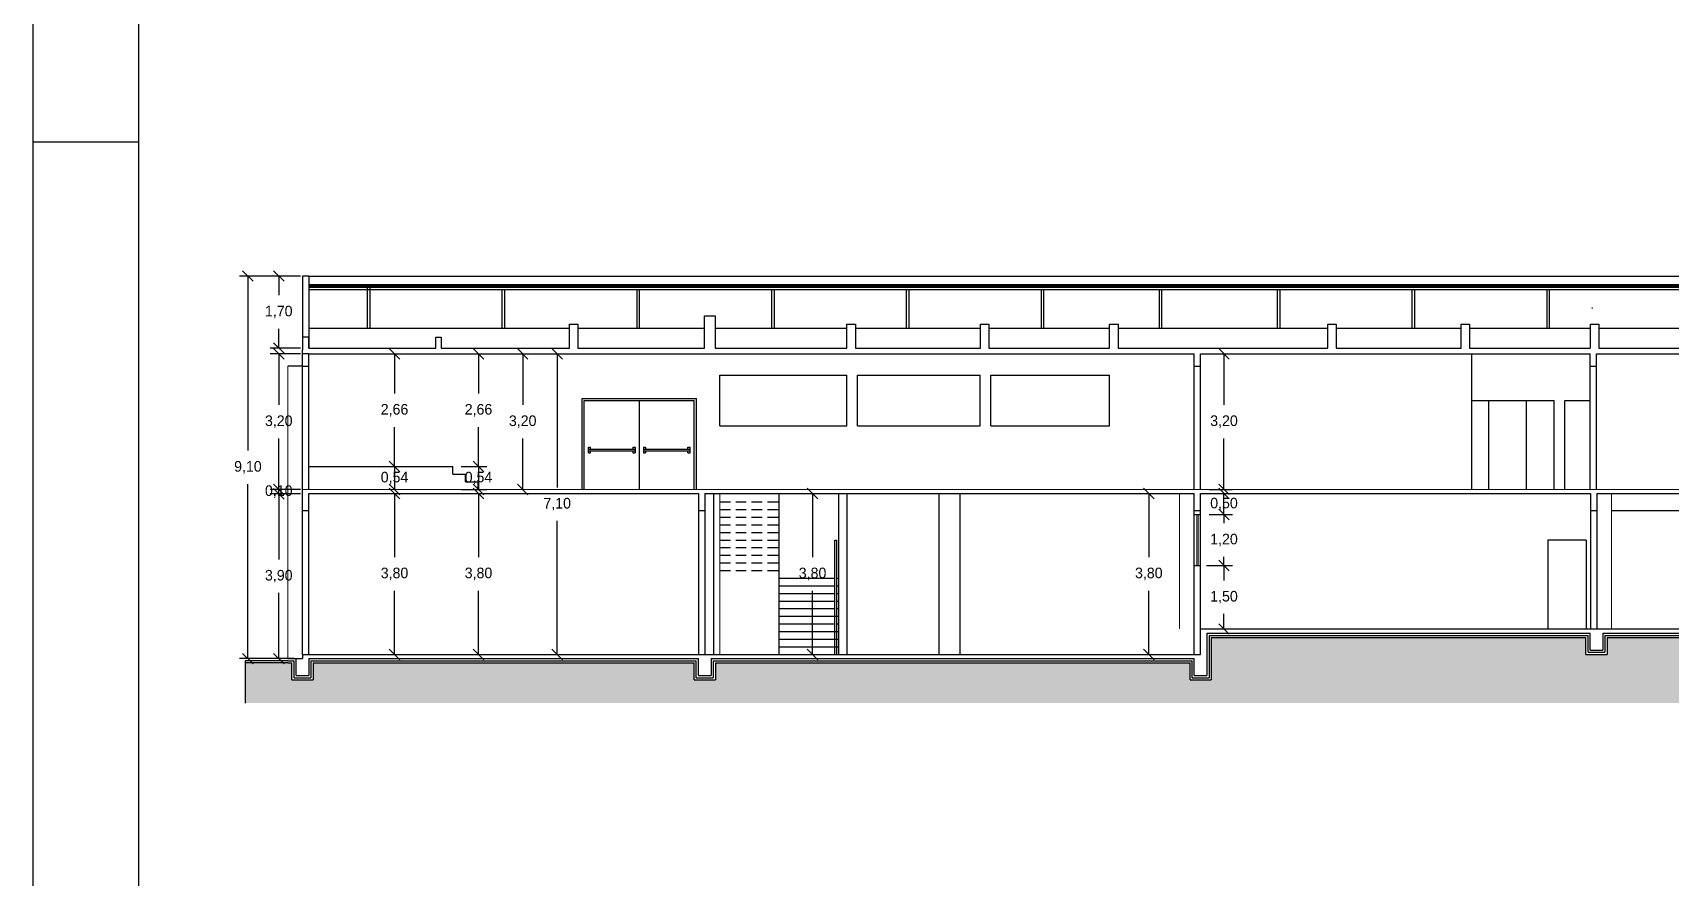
# Model space of a CAD drawing. Header units: inches. Extents: x 1211 to 1586, y 4594 to 4984.
# Drawn here: x 1416.61 to 1455.26, y 4745.21 to 4765.15 of the extents above; entities that cross this region are included whole.
import ezdxf

# ---------------------------------------------------------------- set-up
doc = ezdxf.new("R2010")
doc.units = ezdxf.units.IN
doc.header["$MEASUREMENT"] = 0
doc.linetypes.add('HIDDEN', pattern=[0.375, 0.25, -0.125])
for name, color, linetype in [('0.1', 1, 'Continuous'), ('01', 1, 'Continuous'), ('1', 1, 'Continuous'), ('Capa3', 3, 'Continuous'), ('PAREDE', 5, 'Continuous'), ('S2MARGF', 4, 'Continuous'), ('S2MARGG', 13, 'Continuous'), ('Vão', 2, 'Continuous')]:
    doc.layers.add(name, color=color, linetype=linetype)
doc.layers.add('LINHA FINAS', color=1, linetype='Continuous', lineweight=15)
doc.dimstyles.new('ISO-25', dxfattribs={"dimtxt": 0.25, "dimasz": 0.25, "dimexe": 0.2, "dimexo": 0.2, "dimgap": 0.25, "dimtad": 1, "dimtih": 1, "dimtoh": 1, "dimzin": 1, "dimtxsty": 'Standard', "dimblk": 'OBLIQUE', "dimcen": 0.5, "dimclrd": 8, "dimclre": 8, "dimclrt": 8, "dimazin": 0, "dimtfac": 1, "dimtmove": 0, "dimatfit": 1, "dimldrblk": 'OBLIQUE', "dimfxl": 1, "dimarcsym": 0})

# ---------------------------------------------------------------- blocks, each defined once
blk = doc.blocks.new('_OBLIQUE')
at = {"color": 0, "linetype": 'ByBlock'}
blk.add_line((-0.5, -0.5), (0.5, 0.5), dxfattribs=at)
blk = doc.blocks.new('*D257')
at = {"layer": '1', "color": 8, "lineweight": -2, "transparency": 16777216}
for p, q in [((1442.475, 4754.274), (1443.155, 4754.274)), ((1442.955, 4754.274), (1442.955, 4752.77)), ((1442.955, 4750.474), (1442.955, 4751.978)), ((1442.475, 4750.474), (1443.155, 4750.474))]:
    blk.add_line(p, q, dxfattribs=at)
at = {"layer": 'Defpoints', "color": 0, "transparency": 16777216}
for p in [(1442.275, 4754.274), (1442.955, 4754.274), (1442.275, 4750.474)]:
    blk.add_point(p, dxfattribs=at)
at = {"layer": '1', "color": 8, "lineweight": -2, "transparency": 16777216, "xscale": 0.25, "yscale": 0.25, "zscale": 0.25}
for p, rotation in [((1442.955, 4754.274), 90), ((1442.955, 4750.474), 270)]:
    blk.add_blockref('_OBLIQUE', p, dxfattribs=dict(at, rotation=rotation))
at = {"layer": '1', "color": 8, "transparency": 16777216, "insert": (1442.955, 4752.374), "char_height": 0.25, "attachment_point": 5}
blk.add_mtext('3,80', dxfattribs=at)
blk = doc.blocks.new('*D258')
at = {"layer": '1', "color": 8, "lineweight": -2, "transparency": 16777216}
for p, q in [((1444.318, 4752.574), (1444.93, 4752.574)), ((1444.73, 4752.574), (1444.73, 4752.22)), ((1444.73, 4751.074), (1444.73, 4751.428)), ((1444.378, 4751.074), (1444.93, 4751.074))]:
    blk.add_line(p, q, dxfattribs=at)
at = {"layer": 'Defpoints', "color": 0, "transparency": 16777216}
for p in [(1444.118, 4752.574), (1444.73, 4752.574), (1444.178, 4751.074)]:
    blk.add_point(p, dxfattribs=at)
at = {"layer": '1', "color": 8, "lineweight": -2, "transparency": 16777216, "xscale": 0.25, "yscale": 0.25, "zscale": 0.25}
for p, rotation in [((1444.73, 4752.574), 90), ((1444.73, 4751.074), 270)]:
    blk.add_blockref('_OBLIQUE', p, dxfattribs=dict(at, rotation=rotation))
at = {"layer": '1', "color": 8, "transparency": 16777216, "insert": (1444.73, 4751.824), "char_height": 0.25, "attachment_point": 5}
blk.add_mtext('1,50', dxfattribs=at)
blk = doc.blocks.new('*D259')
at = {"layer": '1', "color": 8, "lineweight": -2, "transparency": 16777216}
for p, q in [((1444.378, 4753.774), (1444.93, 4753.774)), ((1444.73, 4753.774), (1444.73, 4754.024)), ((1444.73, 4753.774), (1444.73, 4753.57)), ((1444.378, 4752.574), (1444.93, 4752.574)), ((1444.73, 4752.574), (1444.73, 4752.778)), ((1444.73, 4752.574), (1444.73, 4752.324))]:
    blk.add_line(p, q, dxfattribs=at)
at = {"layer": 'Defpoints', "color": 0, "transparency": 16777216}
for p in [(1444.178, 4753.774), (1444.73, 4753.774), (1444.178, 4752.574)]:
    blk.add_point(p, dxfattribs=at)
at = {"layer": '1', "color": 8, "lineweight": -2, "transparency": 16777216, "xscale": 0.25, "yscale": 0.25, "zscale": 0.25}
for p, rotation in [((1444.73, 4753.774), 270), ((1444.73, 4752.574), 90)]:
    blk.add_blockref('_OBLIQUE', p, dxfattribs=dict(at, rotation=rotation))
at = {"layer": '1', "color": 8, "transparency": 16777216, "insert": (1444.73, 4753.174), "char_height": 0.25, "attachment_point": 5}
blk.add_mtext('1,20', dxfattribs=at)
blk = doc.blocks.new('*D260')
at = {"layer": '1', "color": 8, "lineweight": -2, "transparency": 16777216}
for p, q in [((1444.378, 4754.274), (1444.93, 4754.274)), ((1444.73, 4753.774), (1444.73, 4754.274)), ((1444.378, 4753.774), (1444.93, 4753.774))]:
    blk.add_line(p, q, dxfattribs=at)
at = {"layer": 'Defpoints', "color": 0, "transparency": 16777216}
for p in [(1444.178, 4754.274), (1444.73, 4754.274), (1444.178, 4753.774)]:
    blk.add_point(p, dxfattribs=at)
at = {"layer": '1', "color": 8, "lineweight": -2, "transparency": 16777216, "xscale": 0.25, "yscale": 0.25, "zscale": 0.25}
for p, rotation in [((1444.73, 4754.274), 90), ((1444.73, 4753.774), 270)]:
    blk.add_blockref('_OBLIQUE', p, dxfattribs=dict(at, rotation=rotation))
at = {"layer": '1', "color": 8, "transparency": 16777216, "insert": (1444.73, 4754.024), "char_height": 0.25, "attachment_point": 5}
blk.add_mtext('0,50', dxfattribs=at)
blk = doc.blocks.new('*D261')
at = {"layer": '1', "color": 8, "lineweight": -2, "transparency": 16777216}
for p, q in [((1444.377, 4757.567), (1444.93, 4757.567)), ((1444.73, 4757.567), (1444.73, 4756.364)), ((1444.73, 4754.37), (1444.73, 4755.572)), ((1444.377, 4754.37), (1444.93, 4754.37))]:
    blk.add_line(p, q, dxfattribs=at)
at = {"layer": 'Defpoints', "color": 0, "transparency": 16777216}
for p in [(1444.177, 4757.567, 0), (1444.177, 4754.37, 0), (1444.73, 4754.37)]:
    blk.add_point(p, dxfattribs=at)
at = {"layer": '1', "color": 8, "lineweight": -2, "transparency": 16777216, "xscale": 0.25, "yscale": 0.25, "zscale": 0.25}
for p, rotation in [((1444.73, 4757.567), 90), ((1444.73, 4754.37), 270)]:
    blk.add_blockref('_OBLIQUE', p, dxfattribs=dict(at, rotation=rotation))
at = {"layer": '1', "color": 8, "transparency": 16777216, "insert": (1444.73, 4755.968), "char_height": 0.25, "attachment_point": 5}
blk.add_mtext('3,20', dxfattribs=at)
blk = doc.blocks.new('*D263')
at = {"layer": '1', "color": 8, "lineweight": -2, "transparency": 16777216}
for p, q in [((1427.132, 4754.274), (1427.132, 4752.77)), ((1427.132, 4750.474), (1427.132, 4751.978))]:
    blk.add_line(p, q, dxfattribs=at)
at = {"layer": 'Defpoints', "color": 0, "transparency": 16777216}
for p in [(1427.132, 4754.274), (1427.132, 4750.474), (1427.132, 4750.474)]:
    blk.add_point(p, dxfattribs=at)
at = {"layer": '1', "color": 8, "lineweight": -2, "transparency": 16777216, "xscale": 0.25, "yscale": 0.25, "zscale": 0.25}
for p, rotation in [((1427.132, 4754.274), 90), ((1427.132, 4750.474), 270)]:
    blk.add_blockref('_OBLIQUE', p, dxfattribs=dict(at, rotation=rotation))
at = {"layer": '1', "color": 8, "transparency": 16777216, "insert": (1427.132, 4752.374), "char_height": 0.25, "attachment_point": 5}
blk.add_mtext('3,80', dxfattribs=at)
blk = doc.blocks.new('*D264')
at = {"layer": '1', "color": 8, "lineweight": -2, "transparency": 16777216}
for p, q in [((1426.726, 4754.907), (1427.332, 4754.907)), ((1427.132, 4754.907), (1427.132, 4754.367)), ((1426.726, 4754.367), (1427.332, 4754.367))]:
    blk.add_line(p, q, dxfattribs=at)
at = {"layer": 'Defpoints', "color": 0, "transparency": 16777216}
for p in [(1426.526, 4754.907, 0), (1426.526, 4754.367, 0), (1427.132, 4754.367)]:
    blk.add_point(p, dxfattribs=at)
at = {"layer": '1', "color": 8, "lineweight": -2, "transparency": 16777216, "xscale": 0.25, "yscale": 0.25, "zscale": 0.25}
for p, rotation in [((1427.132, 4754.907), 90.00804241402862), ((1427.132, 4754.367), 270.0080424140286)]:
    blk.add_blockref('_OBLIQUE', p, dxfattribs=dict(at, rotation=rotation))
at = {"layer": '1', "color": 8, "transparency": 16777216, "insert": (1427.132, 4754.637), "char_height": 0.25, "attachment_point": 5}
blk.add_mtext('0,54', dxfattribs=at)
blk = doc.blocks.new('*D265')
at = {"layer": '1', "color": 8, "lineweight": -2, "transparency": 16777216}
for p, q in [((1426.726, 4757.567), (1427.332, 4757.567)), ((1427.132, 4757.567), (1427.132, 4756.633)), ((1427.132, 4754.907), (1427.132, 4755.841)), ((1426.726, 4754.907), (1427.332, 4754.907))]:
    blk.add_line(p, q, dxfattribs=at)
at = {"layer": 'Defpoints', "color": 0, "transparency": 16777216}
for p in [(1426.526, 4757.567, 0), (1427.132, 4757.567), (1426.526, 4754.907, 0)]:
    blk.add_point(p, dxfattribs=at)
at = {"layer": '1', "color": 8, "lineweight": -2, "transparency": 16777216, "xscale": 0.25, "yscale": 0.25, "zscale": 0.25}
for p, rotation in [((1427.132, 4757.567), 90), ((1427.132, 4754.907), 270)]:
    blk.add_blockref('_OBLIQUE', p, dxfattribs=dict(at, rotation=rotation))
at = {"layer": '1', "color": 8, "transparency": 16777216, "insert": (1427.132, 4756.237), "char_height": 0.25, "attachment_point": 5}
blk.add_mtext('2,66', dxfattribs=at)
blk = doc.blocks.new('*D269')
at = {"layer": '1', "color": 8, "lineweight": -2, "transparency": 16777216}
for p, q in [((1434.923, 4754.274), (1435.218, 4754.274)), ((1435.018, 4754.274), (1435.018, 4752.77)), ((1435.018, 4750.474), (1435.018, 4751.978)), ((1434.923, 4750.474), (1435.218, 4750.474))]:
    blk.add_line(p, q, dxfattribs=at)
at = {"layer": 'Defpoints', "color": 0, "transparency": 16777216}
for p in [(1434.723, 4754.274, 0), (1435.018, 4754.274), (1434.723, 4750.474, 0)]:
    blk.add_point(p, dxfattribs=at)
at = {"layer": '1', "color": 8, "lineweight": -2, "transparency": 16777216, "xscale": 0.25, "yscale": 0.25, "zscale": 0.25}
for p, rotation in [((1435.018, 4754.274), 90), ((1435.018, 4750.474), 270)]:
    blk.add_blockref('_OBLIQUE', p, dxfattribs=dict(at, rotation=rotation))
at = {"layer": '1', "color": 8, "transparency": 16777216, "insert": (1435.018, 4752.374), "char_height": 0.25, "attachment_point": 5}
blk.add_mtext('3,80', dxfattribs=at)
blk = doc.blocks.new('*D277')
at = {"layer": '1', "color": 8, "lineweight": -2, "transparency": 16777216}
for p, q in [((1425.15, 4754.907), (1425.15, 4754.367)), ((1424.95, 4754.367), (1424.95, 4754.367))]:
    blk.add_line(p, q, dxfattribs=at)
at = {"layer": 'Defpoints', "color": 0, "transparency": 16777216}
for p in [(1425.15, 4754.907, 0), (1425.15, 4754.367, 0), (1425.15, 4754.367)]:
    blk.add_point(p, dxfattribs=at)
at = {"layer": '1', "color": 8, "lineweight": -2, "transparency": 16777216, "xscale": 0.25, "yscale": 0.25, "zscale": 0.25}
for p, rotation in [((1425.15, 4754.907), 90), ((1425.15, 4754.367), 270)]:
    blk.add_blockref('_OBLIQUE', p, dxfattribs=dict(at, rotation=rotation))
at = {"layer": '1', "color": 8, "transparency": 16777216, "insert": (1425.15, 4754.637), "char_height": 0.25, "attachment_point": 5}
blk.add_mtext('0,54', dxfattribs=at)
blk = doc.blocks.new('*D278')
at = {"layer": '1', "color": 8, "lineweight": -2, "transparency": 16777216}
for p, q in [((1425.15, 4754.274), (1425.15, 4752.77)), ((1425.35, 4754.274), (1425.35, 4754.274)), ((1425.15, 4750.474), (1425.15, 4751.978)), ((1425.35, 4750.474), (1425.35, 4750.474))]:
    blk.add_line(p, q, dxfattribs=at)
at = {"layer": 'Defpoints', "color": 0, "transparency": 16777216}
for p in [(1425.15, 4754.274, 0), (1425.15, 4750.474, 0), (1425.15, 4750.474)]:
    blk.add_point(p, dxfattribs=at)
at = {"layer": '1', "color": 8, "lineweight": -2, "transparency": 16777216, "xscale": 0.25, "yscale": 0.25, "zscale": 0.25}
for p, rotation in [((1425.15, 4754.274), 90), ((1425.15, 4750.474), 270)]:
    blk.add_blockref('_OBLIQUE', p, dxfattribs=dict(at, rotation=rotation))
at = {"layer": '1', "color": 8, "transparency": 16777216, "insert": (1425.15, 4752.374), "char_height": 0.25, "attachment_point": 5}
blk.add_mtext('3,80', dxfattribs=at)
blk = doc.blocks.new('*D279')
at = {"layer": '1', "color": 8, "lineweight": -2, "transparency": 16777216}
for p, q in [((1425.15, 4757.567), (1425.15, 4756.633)), ((1425.15, 4754.907), (1425.15, 4755.841))]:
    blk.add_line(p, q, dxfattribs=at)
at = {"layer": 'Defpoints', "color": 0, "transparency": 16777216}
for p in [(1425.15, 4757.567, 0), (1425.15, 4757.567), (1425.15, 4754.907)]:
    blk.add_point(p, dxfattribs=at)
at = {"layer": '1', "color": 8, "lineweight": -2, "transparency": 16777216, "xscale": 0.25, "yscale": 0.25, "zscale": 0.25}
for p, rotation in [((1425.15, 4757.567), 90), ((1425.15, 4754.907), 270)]:
    blk.add_blockref('_OBLIQUE', p, dxfattribs=dict(at, rotation=rotation))
at = {"layer": '1', "color": 8, "transparency": 16777216, "insert": (1425.15, 4756.237), "char_height": 0.25, "attachment_point": 5}
blk.add_mtext('2,66', dxfattribs=at)
blk = doc.blocks.new('*D280')
at = {"layer": '1', "color": 8, "lineweight": -2, "transparency": 16777216}
for p, q in [((1428.175, 4757.567), (1428.175, 4756.363)), ((1428.374, 4757.567), (1428.375, 4757.567)), ((1428.175, 4754.367), (1428.175, 4755.571))]:
    blk.add_line(p, q, dxfattribs=at)
at = {"layer": 'Defpoints', "color": 0, "transparency": 16777216}
for p in [(1428.174, 4757.567, 0), (1428.175, 4754.367, 0), (1428.175, 4754.367)]:
    blk.add_point(p, dxfattribs=at)
at = {"layer": '1', "color": 8, "lineweight": -2, "transparency": 16777216, "xscale": 0.25, "yscale": 0.25, "zscale": 0.25}
for p, rotation in [((1428.175, 4757.567), 90), ((1428.175, 4754.367), 270)]:
    blk.add_blockref('_OBLIQUE', p, dxfattribs=dict(at, rotation=rotation))
at = {"layer": '1', "color": 8, "transparency": 16777216, "insert": (1428.175, 4755.967), "char_height": 0.25, "attachment_point": 5}
blk.add_mtext('3,20', dxfattribs=at)
blk = doc.blocks.new('*D281')
at = {"layer": '1', "color": 8, "lineweight": -2, "transparency": 16777216}
for p, q in [((1428.986, 4757.567), (1429.19, 4757.567)), ((1428.99, 4757.567), (1428.99, 4754.416)), ((1428.99, 4750.474), (1428.99, 4753.625)), ((1428.986, 4750.474), (1429.19, 4750.474))]:
    blk.add_line(p, q, dxfattribs=at)
at = {"layer": 'Defpoints', "color": 0, "transparency": 16777216}
for p in [(1428.786, 4757.567, 0), (1428.786, 4750.474, 0), (1428.99, 4750.474)]:
    blk.add_point(p, dxfattribs=at)
at = {"layer": '1', "color": 8, "lineweight": -2, "transparency": 16777216, "xscale": 0.25, "yscale": 0.25, "zscale": 0.25}
for p, rotation in [((1428.99, 4757.567), 90), ((1428.99, 4750.474), 270)]:
    blk.add_blockref('_OBLIQUE', p, dxfattribs=dict(at, rotation=rotation))
at = {"layer": '1', "color": 8, "transparency": 16777216, "insert": (1428.99, 4754.02), "char_height": 0.25, "attachment_point": 5}
blk.add_mtext('7,10', dxfattribs=at)
blk = doc.blocks.new('*D282')
at = {"layer": '1', "color": 8, "lineweight": -2, "transparency": 16777216}
for p, q in [((1422.928, 4754.267), (1422.217, 4754.267)), ((1422.417, 4754.267), (1422.417, 4752.716)), ((1422.417, 4750.374), (1422.417, 4751.925)), ((1422.778, 4750.374), (1422.217, 4750.374))]:
    blk.add_line(p, q, dxfattribs=at)
at = {"layer": 'Defpoints', "color": 0, "transparency": 16777216}
for p in [(1423.128, 4754.267, 0), (1422.417, 4750.374), (1422.978, 4750.374, 0)]:
    blk.add_point(p, dxfattribs=at)
at = {"layer": '1', "color": 8, "lineweight": -2, "transparency": 16777216, "xscale": 0.25, "yscale": 0.25, "zscale": 0.25}
for p, rotation in [((1422.417, 4754.267), 90), ((1422.417, 4750.374), 270)]:
    blk.add_blockref('_OBLIQUE', p, dxfattribs=dict(at, rotation=rotation))
at = {"layer": '1', "color": 8, "transparency": 16777216, "insert": (1422.417, 4752.32), "char_height": 0.25, "attachment_point": 5}
blk.add_mtext('3,90', dxfattribs=at)
blk = doc.blocks.new('*D283')
at = {"layer": '1', "color": 8, "lineweight": -2, "transparency": 16777216}
for p, q in [((1422.417, 4754.367), (1422.417, 4754.617)), ((1422.927, 4754.367), (1422.217, 4754.367)), ((1422.927, 4754.267), (1422.217, 4754.267)), ((1422.417, 4754.267), (1422.417, 4754.367)), ((1422.417, 4754.267), (1422.417, 4754.017))]:
    blk.add_line(p, q, dxfattribs=at)
at = {"layer": 'Defpoints', "color": 0, "transparency": 16777216}
for p in [(1422.417, 4754.367), (1423.127, 4754.367, 0), (1423.127, 4754.267, 0)]:
    blk.add_point(p, dxfattribs=at)
at = {"layer": '1', "color": 8, "lineweight": -2, "transparency": 16777216, "xscale": 0.25, "yscale": 0.25, "zscale": 0.25}
for p, rotation in [((1422.417, 4754.367), 270), ((1422.417, 4754.267), 90)]:
    blk.add_blockref('_OBLIQUE', p, dxfattribs=dict(at, rotation=rotation))
at = {"layer": '1', "color": 8, "transparency": 16777216, "insert": (1422.417, 4754.317), "char_height": 0.25, "attachment_point": 5}
blk.add_mtext('0,10', dxfattribs=at)
blk = doc.blocks.new('*D284')
at = {"layer": '1', "color": 8, "lineweight": -2, "transparency": 16777216}
for p, q in [((1422.927, 4757.567), (1422.217, 4757.567)), ((1422.417, 4757.567), (1422.417, 4756.363)), ((1422.417, 4754.367), (1422.417, 4755.571)), ((1422.927, 4754.367), (1422.217, 4754.367))]:
    blk.add_line(p, q, dxfattribs=at)
at = {"layer": 'Defpoints', "color": 0, "transparency": 16777216}
for p in [(1422.417, 4757.567), (1423.127, 4757.567, 0), (1423.127, 4754.367, 0)]:
    blk.add_point(p, dxfattribs=at)
at = {"layer": '1', "color": 8, "lineweight": -2, "transparency": 16777216, "xscale": 0.25, "yscale": 0.25, "zscale": 0.25}
for p, rotation in [((1422.417, 4757.567), 90), ((1422.417, 4754.367), 270)]:
    blk.add_blockref('_OBLIQUE', p, dxfattribs=dict(at, rotation=rotation))
at = {"layer": '1', "color": 8, "transparency": 16777216, "insert": (1422.417, 4755.967), "char_height": 0.25, "attachment_point": 5}
blk.add_mtext('3,20', dxfattribs=at)
blk = doc.blocks.new('*D285')
at = {"layer": '1', "color": 8, "lineweight": -2, "transparency": 16777216}
for p, q in [((1422.777, 4759.407), (1421.489, 4759.407)), ((1421.689, 4759.407), (1421.689, 4755.286)), ((1421.689, 4750.374), (1421.689, 4754.495)), ((1422.778, 4750.374), (1421.489, 4750.374))]:
    blk.add_line(p, q, dxfattribs=at)
at = {"layer": 'Defpoints', "color": 0, "transparency": 16777216}
for p in [(1421.689, 4759.407), (1422.977, 4759.407), (1422.978, 4750.374, 0)]:
    blk.add_point(p, dxfattribs=at)
at = {"layer": '1', "color": 8, "lineweight": -2, "transparency": 16777216, "xscale": 0.25, "yscale": 0.25, "zscale": 0.25}
for p, rotation in [((1421.689, 4759.407), 90), ((1421.689, 4750.374), 270)]:
    blk.add_blockref('_OBLIQUE', p, dxfattribs=dict(at, rotation=rotation))
at = {"layer": '1', "color": 8, "transparency": 16777216, "insert": (1421.689, 4754.89), "char_height": 0.25, "attachment_point": 5}
blk.add_mtext('9,10', dxfattribs=at)
blk = doc.blocks.new('*D292')
at = {"layer": '1', "color": 8, "lineweight": -2, "transparency": 16777216}
for p, q in [((1422.927, 4759.407), (1422.217, 4759.407)), ((1422.417, 4759.407), (1422.417, 4758.953)), ((1422.417, 4757.707), (1422.417, 4758.161)), ((1422.927, 4757.707), (1422.217, 4757.707))]:
    blk.add_line(p, q, dxfattribs=at)
at = {"layer": 'Defpoints', "color": 0, "transparency": 16777216}
for p in [(1423.127, 4759.407, 0), (1422.417, 4757.707), (1423.127, 4757.707, 0)]:
    blk.add_point(p, dxfattribs=at)
at = {"layer": '1', "color": 8, "lineweight": -2, "transparency": 16777216, "xscale": 0.25, "yscale": 0.25, "zscale": 0.25}
for p, rotation in [((1422.417, 4759.407), 90), ((1422.417, 4757.707), 270)]:
    blk.add_blockref('_OBLIQUE', p, dxfattribs=dict(at, rotation=rotation))
at = {"layer": '1', "color": 8, "transparency": 16777216, "insert": (1422.417, 4758.557), "char_height": 0.25, "attachment_point": 5}
blk.add_mtext('1,70', dxfattribs=at)

msp = doc.modelspace()

# ---------------------------------------------------------------- hatches: boundary and pattern name
at = {"layer": '1'}
h = msp.add_hatch(dxfattribs=at)
h.set_pattern_fill('EARTH', color=256, scale=0.1, style=0)
h.set_pattern_definition([(0, (-723.55836, 3826.0098), (0.635, 0.635), [0.635, -0.635]), (0, (-723.55836, 3826.2479), (0.635, 0.635), [0.635, -0.635]), (0, (-723.55836, 3826.486), (0.635, 0.635), [0.635, -0.635]), (90, (-723.479, 3826.5654), (-0.635, 0.635), [0.635, -0.635]), (90, (-723.24086, 3826.5654), (-0.635, 0.635), [0.635, -0.635]), (90, (-723.00274, 3826.5654), (-0.635, 0.635), [0.635, -0.635])])
h.paths.add_polyline_path([(1475.9287, 4751.524), (1475.0779, 4751.524), (1475.0779, 4751.074), (1474.5779, 4751.074), (1474.5779, 4751.474), (1465.8279, 4751.474), (1465.8279, 4750.474), (1465.3279, 4750.474), (1465.3279, 4750.874), (1453.7734, 4750.874), (1453.7734, 4750.474), (1453.2734, 4750.474), (1453.2734, 4750.874), (1444.4279, 4750.874), (1444.4279, 4749.874), (1443.9279, 4749.874), (1443.9279, 4750.274), (1432.7234, 4750.274), (1432.7234, 4749.874), (1432.2234, 4749.874), (1432.2234, 4750.274), (1423.2279, 4750.274), (1423.2279, 4749.874), (1422.7279, 4749.874), (1422.7279, 4750.274), (1421.6279, 4750.274), (1421.6279, 4749.324), (1475.9287, 4749.324)])

# ---------------------------------------------------------------- linework, layer by layer
for p, q in [((1444.3779, 4750.924, 0), (1453.3234, 4750.924, 0)), ((1444.3779, 4750.924, 0), (1444.3779, 4749.924, 0)), ((1444.4279, 4750.874, 0), (1453.2734, 4750.874, 0)), ((1444.4279, 4750.874, 0), (1444.4279, 4749.874, 0)), ((1453.2734, 4750.474, 0), (1453.2734, 4750.874, 0)), ((1453.3234, 4750.524, 0), (1453.3234, 4750.924, 0)), ((1453.7234, 4750.924, 0), (1465.3779, 4750.924, 0)), ((1453.7234, 4750.924, 0), (1453.7234, 4750.524, 0)), ((1453.7734, 4750.874, 0), (1465.3279, 4750.874, 0)), ((1453.7734, 4750.874, 0), (1453.7734, 4750.474, 0)), ((1422.6279, 4750.324, 0), (1421.6279, 4750.324, 0)), ((1422.6279, 4750.274, 0), (1421.6279, 4750.274, 0)), ((1422.6279, 4750.324, 0), (1422.7779, 4750.324, 0)), ((1422.6279, 4750.274, 0), (1422.7279, 4750.274, 0)), ((1422.7279, 4749.874, 0), (1422.7279, 4750.274, 0)), ((1422.7779, 4749.924, 0), (1422.7779, 4750.324, 0)), ((1423.1779, 4750.324, 0), (1432.2734, 4750.324, 0)), ((1423.1779, 4750.324, 0), (1423.1779, 4749.924, 0)), ((1423.2279, 4750.274, 0), (1432.2234, 4750.274, 0)), ((1423.2279, 4750.274, 0), (1423.2279, 4749.874, 0)), ((1432.2234, 4749.874, 0), (1432.2234, 4750.274, 0)), ((1432.2734, 4749.924, 0), (1432.2734, 4750.324, 0)), ((1432.6734, 4750.324, 0), (1443.9779, 4750.324, 0)), ((1432.6734, 4750.324, 0), (1432.6734, 4749.924, 0)), ((1432.7234, 4750.274, 0), (1443.9279, 4750.274, 0)), ((1432.7234, 4750.274, 0), (1432.7234, 4749.874, 0)), ((1443.9279, 4749.874, 0), (1443.9279, 4750.274, 0)), ((1443.9779, 4749.924, 0), (1443.9779, 4750.324, 0)), ((1453.2734, 4750.474, 0), (1453.7734, 4750.474, 0)), ((1453.3234, 4750.524, 0), (1453.7234, 4750.524, 0)), ((1422.7279, 4749.874, 0), (1423.2279, 4749.874, 0)), ((1422.7779, 4749.924, 0), (1423.1779, 4749.924, 0)), ((1432.2234, 4749.874, 0), (1432.7234, 4749.874, 0)), ((1432.2734, 4749.924, 0), (1432.6734, 4749.924, 0)), ((1443.9279, 4749.874, 0), (1444.4279, 4749.874, 0)), ((1443.9779, 4749.924, 0), (1444.3779, 4749.924, 0))]:
    msp.add_line(p, q)
at = {"layer": '0.1'}
for p, q in [((1474.6779, 4759.1968, 0), (1423.1266, 4759.1968, 0)), ((1474.6779, 4759.1668, 0), (1423.1266, 4759.1668, 0)), ((1474.6779, 4759.1368, 0), (1423.1266, 4759.1368, 0)), ((1474.6779, 4759.0768, 0), (1423.1266, 4759.0768, 0)), ((1443.1979, 4759.0768, 0), (1443.1979, 4758.1668, 0)), ((1443.2579, 4759.0768, 0), (1443.2579, 4758.1668, 0)), ((1429.2789, 4758.1668, 0), (1423.1266, 4758.1668, 0)), ((1432.4695, 4758.1668, 0), (1429.4789, 4758.1668, 0)), ((1435.8289, 4758.1668, 0), (1432.7195, 4758.1668, 0)), ((1438.9789, 4758.1668, 0), (1436.0289, 4758.1668, 0)), ((1442.0289, 4758.1668, 0), (1439.1789, 4758.1668, 0)), ((1443.1979, 4758.1668, 0), (1442.2289, 4758.1668, 0)), ((1447.1789, 4758.1668, 0), (1443.1979, 4758.1668, 0)), ((1450.3289, 4758.1668, 0), (1447.3789, 4758.1668, 0)), ((1453.3789, 4758.1668, 0), (1450.5289, 4758.1668, 0)), ((1458.8789, 4758.1668, 0), (1453.5789, 4758.1668, 0))]:
    msp.add_line(p, q, dxfattribs=at)
at = {"layer": '01'}
for p, q in [((1424.504, 4759.1368, 0), (1424.504, 4758.1668, 0)), ((1424.564, 4759.1368, 0), (1424.564, 4758.1668, 0)), ((1427.6856, 4759.0768, 0), (1427.6856, 4758.1668, 0)), ((1427.7456, 4759.0768, 0), (1427.7456, 4758.1668, 0)), ((1430.8671, 4759.0768, 0), (1430.8671, 4758.1668, 0)), ((1430.9271, 4759.0768, 0), (1430.9271, 4758.1668, 0)), ((1434.0486, 4759.0768, 0), (1434.0486, 4758.1668, 0)), ((1434.1086, 4759.0768, 0), (1434.1086, 4758.1668, 0)), ((1437.2302, 4759.0768, 0), (1437.2302, 4758.1668, 0)), ((1437.2902, 4759.0768, 0), (1437.2902, 4758.1668, 0)), ((1440.4117, 4759.0768, 0), (1440.4117, 4758.1668, 0)), ((1440.4717, 4759.0768, 0), (1440.4717, 4758.1668, 0)), ((1445.9841, 4759.0768, 0), (1445.9841, 4758.1668, 0)), ((1446.0441, 4759.0768, 0), (1446.0441, 4758.1668, 0)), ((1449.1657, 4759.0768, 0), (1449.1657, 4758.1668, 0)), ((1449.2257, 4759.0768, 0), (1449.2257, 4758.1668, 0)), ((1452.3472, 4759.0768, 0), (1452.3472, 4758.1668, 0)), ((1452.4072, 4759.0768, 0), (1452.4072, 4758.1668, 0))]:
    msp.add_line(p, q, dxfattribs=at)
at = {"layer": '1'}
for p, q in [((1423.1266, 4759.4068, 0), (1422.9766, 4759.4068, 0)), ((1423.1266, 4759.4068, 0), (1474.8279, 4759.4068, 0)), ((1422.9766, 4757.2768, 0), (1422.6279, 4757.2768, 0)), ((1432.8266, 4757.0681, 0), (1435.8266, 4757.0685, 0)), ((1432.8266, 4755.8681, 0), (1432.8266, 4757.0681, 0)), ((1435.8266, 4755.8685, 0), (1435.8266, 4757.0685, 0)), ((1436.0766, 4757.0686, 0), (1438.9766, 4757.069, 0)), ((1436.0766, 4755.8686, 0), (1436.0766, 4757.0686, 0)), ((1438.9766, 4755.869, 0), (1438.9766, 4757.069, 0)), ((1439.2266, 4757.069, 0), (1442.0266, 4757.0694, 0)), ((1439.2266, 4755.869, 0), (1439.2266, 4757.069, 0)), ((1442.0266, 4755.8694, 0), (1442.0266, 4757.0694, 0)), ((1429.5766, 4756.5176, 0), (1432.2766, 4756.518, 0)), ((1429.5766, 4754.3697, 0), (1429.5766, 4756.5176, 0)), ((1429.6266, 4756.4676, 0), (1432.2266, 4756.468, 0)), ((1429.6266, 4754.3697, 0), (1429.6266, 4756.4676, 0)), ((1430.9266, 4756.4678, 0), (1430.9269, 4754.3678, 0)), ((1432.0766, 4756.468, 0), (1432.0766, 4756.468, 0)), ((1432.1266, 4756.468, 0), (1432.1266, 4756.468, 0)), ((1432.2266, 4754.368, 0), (1432.2266, 4756.468, 0)), ((1432.2766, 4754.368, 0), (1432.2766, 4756.518, 0)), ((1432.8266, 4755.8681, 0), (1435.8266, 4755.8685, 0)), ((1436.0766, 4755.8686, 0), (1438.9766, 4755.869, 0)), ((1439.2266, 4755.869, 0), (1442.0266, 4755.8694, 0)), ((1429.7266, 4755.2287, 0), (1429.7266, 4755.3687, 0)), ((1429.7266, 4755.3687, 0), (1429.7766, 4755.3687, 0)), ((1429.7266, 4755.3187, 0), (1430.8268, 4755.3187, 0)), ((1429.7266, 4755.2787, 0), (1430.8268, 4755.2787, 0)), ((1429.7266, 4755.2287, 0), (1429.7766, 4755.2287, 0)), ((1429.7766, 4755.3187, 0), (1429.7766, 4755.3687, 0)), ((1429.7766, 4755.2287, 0), (1429.7766, 4755.2787, 0)), ((1430.7767, 4755.3687, 0), (1430.7768, 4755.3187, 0)), ((1430.7767, 4755.3687, 0), (1430.8267, 4755.3687, 0)), ((1430.7768, 4755.2787, 0), (1430.7768, 4755.2287, 0)), ((1430.7768, 4755.2287, 0), (1430.8268, 4755.2287, 0)), ((1430.8267, 4755.3687, 0), (1430.8268, 4755.2287, 0)), ((1431.0267, 4755.3687, 0), (1431.0268, 4755.2287, 0)), ((1431.0267, 4755.3687, 0), (1431.0767, 4755.3687, 0)), ((1431.0267, 4755.3187, 0), (1432.1266, 4755.3187, 0)), ((1431.0267, 4755.2787, 0), (1432.1266, 4755.2787, 0)), ((1431.0267, 4755.2287, 0), (1431.0768, 4755.2287, 0)), ((1431.0767, 4755.3687, 0), (1431.0768, 4755.3187, 0)), ((1431.0768, 4755.2787, 0), (1431.0768, 4755.2287, 0)), ((1432.0766, 4755.3187, 0), (1432.0766, 4755.3687, 0)), ((1432.0766, 4755.3687, 0), (1432.1266, 4755.3687, 0)), ((1432.0766, 4755.2287, 0), (1432.0766, 4755.2787, 0)), ((1432.0766, 4755.2287, 0), (1432.1266, 4755.2287, 0)), ((1432.1266, 4755.2287, 0), (1432.1266, 4755.3687, 0)), ((1434.2279, 4750.474, 0), (1434.2279, 4754.274, 0)), ((1438.0029, 4750.474, 0), (1438.0029, 4754.274, 0)), ((1438.5029, 4750.474, 0), (1438.5029, 4754.274, 0)), ((1453.8779, 4753.874, 0), (1457.3279, 4753.874, 0)), ((1435.5434, 4750.474, 0), (1435.5434, 4753.174, 0)), ((1435.5434, 4753.174, 0), (1435.584, 4753.174, 0)), ((1435.584, 4753.174, 0), (1435.584, 4750.474, 0)), ((1452.3779, 4753.174, 0), (1452.3779, 4751.074, 0)), ((1453.2779, 4753.174, 0), (1452.3779, 4753.174, 0)), ((1453.2779, 4753.174, 0), (1453.2779, 4751.074, 0)), ((1434.2279, 4752.274, 0), (1435.5434, 4752.274, 0)), ((1435.584, 4752.274, 0), (1435.6279, 4752.274, 0)), ((1434.2279, 4752.094, 0), (1435.5434, 4752.094, 0)), ((1434.2279, 4751.914, 0), (1435.5434, 4751.914, 0)), ((1435.584, 4752.094, 0), (1435.6279, 4752.094, 0)), ((1435.584, 4751.914, 0), (1435.6279, 4751.914, 0)), ((1434.2279, 4751.734, 0), (1435.5434, 4751.734, 0)), ((1434.2279, 4751.554, 0), (1435.5434, 4751.554, 0)), ((1434.2279, 4751.374, 0), (1435.6279, 4751.374, 0)), ((1435.5434, 4751.374, 0), (1435.584, 4751.374, 0)), ((1435.5434, 4751.374, 0), (1435.584, 4751.374, 0)), ((1435.584, 4751.734, 0), (1435.6279, 4751.734, 0)), ((1435.584, 4751.554, 0), (1435.6279, 4751.554, 0)), ((1434.2279, 4751.194, 0), (1435.5434, 4751.194, 0)), ((1434.2279, 4751.014, 0), (1435.6279, 4751.014, 0)), ((1435.584, 4751.194, 0), (1435.6279, 4751.194, 0)), ((1434.2279, 4750.834, 0), (1435.6279, 4750.834, 0)), ((1434.2279, 4750.654, 0), (1435.6279, 4750.654, 0)), ((1421.6279, 4750.324, 0), (1421.6279, 4749.324, 0)), ((1432.8279, 4750.474, 0), (1435.6279, 4750.474, 0)), ((1435.5434, 4750.474, 0), (1435.584, 4750.474, 0))]:
    msp.add_line(p, q, dxfattribs=at)
at = {"layer": '1', "linetype": 'HIDDEN'}
for p, q in [((1432.8279, 4754.074, 0), (1434.2279, 4754.074, 0)), ((1432.8279, 4753.894, 0), (1434.2279, 4753.894, 0)), ((1432.8279, 4753.714, 0), (1434.2279, 4753.714, 0)), ((1432.8279, 4753.534, 0), (1434.2279, 4753.534, 0)), ((1432.8279, 4753.354, 0), (1434.2279, 4753.354, 0)), ((1432.8279, 4753.174, 0), (1434.2279, 4753.174, 0)), ((1432.8279, 4752.994, 0), (1434.2279, 4752.994, 0)), ((1432.8279, 4752.814, 0), (1434.2279, 4752.814, 0)), ((1432.8279, 4752.634, 0), (1434.2279, 4752.634, 0)), ((1432.8279, 4752.454, 0), (1434.2279, 4752.454, 0))]:
    msp.add_line(p, q, dxfattribs=at)
at = {"layer": 'Capa3'}
for p, q in [((1450.5766, 4756.4709, 0), (1452.5266, 4756.4709, 0)), ((1450.9751, 4756.4709, 0), (1450.9754, 4754.3718, 0)), ((1451.8592, 4756.4709, 0), (1451.8595, 4754.3719, 0)), ((1452.5266, 4754.3709, 0), (1452.5266, 4756.4709, 0)), ((1452.7766, 4754.3709, 0), (1452.7766, 4756.4709, 0)), ((1452.7766, 4756.4709, 0), (1453.3766, 4756.4709, 0))]:
    msp.add_line(p, q, dxfattribs=at)
at = {"layer": 'LINHA FINAS'}
for p, q in [((1422.6279, 4753.1503, 0), (1422.6279, 4757.2768, 0)), ((1432.8279, 4750.474, 0), (1432.8279, 4754.274, 0)), ((1443.6779, 4754.274, 0), (1443.6779, 4751.074, 0)), ((1453.8779, 4754.274, 0), (1453.8779, 4751.074, 0)), ((1444.0879, 4752.574, 0), (1444.0879, 4753.774, 0)), ((1444.1179, 4752.574, 0), (1444.1179, 4753.774, 0)), ((1422.6279, 4753.1503, 0), (1422.6279, 4750.374, 0))]:
    msp.add_line(p, q, dxfattribs=at)
at = {"layer": 'PAREDE'}
for p, q in [((1422.9766, 4759.4068, 0), (1422.9766, 4757.6668, 0)), ((1423.1266, 4759.4068, 0), (1444.0266, 4759.4068, 0)), ((1423.1266, 4759.4068, 0), (1423.1266, 4757.7068, 0)), ((1432.4695, 4757.7068, 0), (1432.4695, 4758.4668, 0)), ((1432.4695, 4758.4668, 0), (1432.7195, 4758.4668, 0)), ((1432.7195, 4758.4668, 0), (1432.7195, 4757.7068, 0)), ((1453.4116, 4758.6513, 0), (1453.4316, 4758.6514, 0)), ((1453.4252, 4758.6513, 0), (1453.4116, 4758.6513, 0)), ((1423.1266, 4757.9668, 0), (1422.9766, 4757.9668, 0)), ((1426.1279, 4757.7068, 0), (1426.1279, 4757.9668, 0)), ((1426.1279, 4757.9668, 0), (1426.2479, 4757.9668, 0)), ((1426.2479, 4757.9668, 0), (1426.2479, 4757.7068, 0)), ((1429.2789, 4757.7068, 0), (1429.2789, 4758.2668, 0)), ((1429.2789, 4758.2668, 0), (1429.4789, 4758.2668, 0)), ((1429.4789, 4758.2668, 0), (1429.4789, 4757.7068, 0)), ((1435.8289, 4757.7068, 0), (1435.8289, 4758.2668, 0)), ((1435.8289, 4758.2668, 0), (1436.0289, 4758.2668, 0)), ((1436.0289, 4758.2668, 0), (1436.0289, 4757.7068, 0)), ((1438.9789, 4757.7068, 0), (1438.9789, 4758.2668, 0)), ((1438.9789, 4758.2668, 0), (1439.1789, 4758.2668, 0)), ((1439.1789, 4758.2668, 0), (1439.1789, 4757.7068, 0)), ((1442.0289, 4757.7068, 0), (1442.0289, 4758.2668, 0)), ((1442.0289, 4758.2668, 0), (1442.2289, 4758.2668, 0)), ((1442.2289, 4758.2668, 0), (1442.2289, 4757.7068, 0)), ((1447.1789, 4757.7068, 0), (1447.1789, 4758.2668, 0)), ((1447.1789, 4758.2668, 0), (1447.3789, 4758.2668, 0)), ((1447.3789, 4758.2668, 0), (1447.3789, 4757.7068, 0)), ((1450.3289, 4757.7068, 0), (1450.3289, 4758.2668, 0)), ((1450.3289, 4758.2668, 0), (1450.5289, 4758.2668, 0)), ((1450.5289, 4758.2668, 0), (1450.5289, 4757.7068, 0)), ((1453.3789, 4757.7068, 0), (1453.3789, 4758.2668, 0)), ((1453.3789, 4758.2668, 0), (1453.5789, 4758.2668, 0)), ((1453.5789, 4758.2668, 0), (1453.5789, 4757.7068, 0)), ((1422.9779, 4754.3667, 0), (1422.9779, 4757.6668, 0)), ((1423.1266, 4757.5668, 0), (1422.9779, 4757.5668, 0)), ((1423.1266, 4757.7068, 0), (1426.1279, 4757.7068, 0)), ((1423.1266, 4757.5668, 0), (1444.0266, 4757.5668, 0)), ((1423.1266, 4754.3667, 0), (1423.1266, 4757.5668, 0)), ((1426.2479, 4757.7068, 0), (1429.2789, 4757.7068, 0)), ((1429.4789, 4757.7068, 0), (1432.4695, 4757.7068, 0)), ((1432.7195, 4757.7068, 0), (1435.8289, 4757.7068, 0)), ((1436.0289, 4757.7068, 0), (1438.9789, 4757.7068, 0)), ((1439.1789, 4757.7068, 0), (1442.0289, 4757.7068, 0)), ((1442.2289, 4757.7068, 0), (1444.0266, 4757.7068, 0)), ((1442.2289, 4757.7068, 0), (1447.1789, 4757.7068, 0)), ((1444.0266, 4754.3697, 0), (1444.0266, 4757.5668, 0)), ((1444.1766, 4757.5668, 0), (1453.3766, 4757.5668, 0)), ((1444.1766, 4754.3697, 0), (1444.1766, 4757.5668, 0)), ((1447.3789, 4757.7068, 0), (1450.3289, 4757.7068, 0)), ((1450.5289, 4757.7068, 0), (1453.3766, 4757.7068, 0)), ((1450.5766, 4754.3606, 0), (1450.5766, 4757.5668, 0)), ((1453.3766, 4754.361, 0), (1453.3766, 4757.5668, 0)), ((1453.5266, 4757.5668, 0), (1458.9766, 4757.5668, 0)), ((1453.5266, 4754.361, 0), (1453.5266, 4757.5668, 0)), ((1453.5789, 4757.7068, 0), (1458.8789, 4757.7068, 0)), ((1422.9766, 4757.2768, 0), (1423.1266, 4757.2768, 0)), ((1444.0266, 4757.2768, 0), (1444.1766, 4757.2768, 0)), ((1453.3766, 4757.2768, 0), (1453.5266, 4757.2768, 0)), ((1423.126, 4754.9073, 0), (1426.526, 4754.9073, 0)), ((1426.5263, 4754.7273, 0), (1426.526, 4754.9073, 0)), ((1426.5263, 4754.7273, 0), (1426.8263, 4754.7273, 0)), ((1426.8265, 4754.5473, 0), (1426.8263, 4754.7273, 0)), ((1426.8265, 4754.5473, 0), (1427.1265, 4754.5473, 0)), ((1427.1268, 4754.3673, 0), (1427.1265, 4754.5473, 0)), ((1422.9779, 4754.3667, 0), (1474.8279, 4754.374, 0)), ((1422.9779, 4754.274, 0), (1422.9779, 4754.3667, 0)), ((1422.9779, 4750.474, 0), (1422.9779, 4754.274, 0)), ((1423.1266, 4754.2667, 0), (1423.1266, 4754.2668, 0)), ((1423.1279, 4750.474, 0), (1423.1279, 4754.274, 0)), ((1423.1279, 4754.274, 0), (1432.3279, 4754.274, 0)), ((1432.3279, 4754.274, 0), (1432.3279, 4750.474, 0)), ((1432.4779, 4754.274, 0), (1432.4779, 4750.474, 0)), ((1432.4779, 4754.274, 0), (1444.0279, 4754.274, 0)), ((1432.6779, 4754.274, 0), (1432.6779, 4750.474, 0)), ((1435.6279, 4754.274, 0), (1435.6279, 4750.474, 0)), ((1435.8279, 4754.274, 0), (1435.8279, 4750.474, 0)), ((1444.0279, 4753.774, 0), (1444.0279, 4754.274, 0)), ((1444.1779, 4753.774, 0), (1444.1779, 4754.274, 0)), ((1444.1779, 4754.274, 0), (1453.3779, 4754.274, 0)), ((1453.3779, 4754.274, 0), (1453.3779, 4751.074, 0)), ((1453.5279, 4754.274, 0), (1453.5279, 4751.074, 0)), ((1453.5279, 4754.274, 0), (1465.4279, 4754.274, 0)), ((1422.9779, 4753.874, 0), (1423.1279, 4753.874, 0)), ((1432.3279, 4753.874, 0), (1432.4779, 4753.874, 0)), ((1444.0279, 4753.874, 0), (1444.1779, 4753.874, 0)), ((1444.0279, 4753.774, 0), (1444.1779, 4753.774, 0)), ((1453.3779, 4753.874, 0), (1453.5279, 4753.874, 0)), ((1444.0279, 4750.474, 0), (1444.0279, 4752.574, 0)), ((1444.0279, 4752.574, 0), (1444.1779, 4752.574, 0)), ((1444.1779, 4750.474, 0), (1444.1779, 4752.574, 0)), ((1444.1779, 4751.074, 0), (1453.5279, 4751.074, 0)), ((1444.3279, 4750.974, 0), (1453.3734, 4750.974, 0)), ((1444.3279, 4750.974, 0), (1444.3279, 4749.974, 0)), ((1453.3734, 4750.574, 0), (1453.3734, 4750.974, 0)), ((1453.5279, 4751.074, 0), (1465.5779, 4751.074, 0)), ((1453.6734, 4750.974, 0), (1465.4279, 4750.974, 0)), ((1453.6734, 4750.974, 0), (1453.6734, 4750.574, 0)), ((1422.6279, 4750.374, 0), (1422.9779, 4750.374, 0)), ((1422.6279, 4750.374, 0), (1422.9779, 4750.374, 0)), ((1422.8279, 4749.974, 0), (1422.8279, 4750.374, 0)), ((1422.9779, 4750.474, 0), (1432.4779, 4750.474, 0)), ((1422.9779, 4750.474, 0), (1422.9779, 4750.374, 0)), ((1423.1279, 4750.374, 0), (1432.3234, 4750.374, 0)), ((1423.1279, 4750.374, 0), (1423.1279, 4749.974, 0)), ((1432.3234, 4749.974, 0), (1432.3234, 4750.374, 0)), ((1432.4779, 4750.474, 0), (1444.1779, 4750.474, 0)), ((1432.6234, 4750.374, 0), (1444.0279, 4750.374, 0)), ((1432.6234, 4750.374, 0), (1432.6234, 4749.974, 0)), ((1444.0279, 4749.974, 0), (1444.0279, 4750.374, 0)), ((1453.3734, 4750.574, 0), (1453.6734, 4750.574, 0)), ((1422.8279, 4749.974, 0), (1423.1279, 4749.974, 0)), ((1432.3234, 4749.974, 0), (1432.6234, 4749.974, 0)), ((1444.0279, 4749.974, 0), (1444.3279, 4749.974, 0))]:
    msp.add_line(p, q, dxfattribs=at)
at = {"layer": 'PAREDE', "elevation": 0}
for points in [[(1423.1266, 4757.7068), (1423.1266, 4757.9668)], [(1423.1236, 4756.531), (1423.1236, 4756.531), (1423.1234, 4756.681)]]:
    msp.add_lwpolyline(points, dxfattribs=at)
at = {"layer": 'S2MARGF'}
msp.add_line((1419.11, 4762.5632), (1416.61, 4762.5632), dxfattribs=at)
msp.add_lwpolyline([(1416.61, 4703.1632), (1522.01, 4703.1632), (1522.01, 4787.2632), (1416.61, 4787.2632)], close=True, dxfattribs=at)
at = {"layer": 'S2MARGG'}
msp.add_line((1419.11, 4786.2632), (1419.11, 4704.1632), dxfattribs=at)
at = {"layer": 'Vão'}
for p, q in [((1444.0279, 4752.574, 0), (1444.0279, 4753.774, 0)), ((1444.1779, 4752.574, 0), (1444.1779, 4753.774, 0))]:
    msp.add_line(p, q, dxfattribs=at)

# ---------------------------------------------------------------- dimensions: what is measured, and where the dimension line sits
at = {"layer": '1'}
for base, p1, p2, text, picture, middle in [((1421.6886, 4759.4068), (1422.9779, 4750.374, 0), (1422.9766, 4759.4068), '9,10', '*D285', (1421.6886, 4754.8904)), ((1428.9896, 4750.474), (1428.7862, 4757.5668, 0), (1428.7862, 4750.474, 0), '7,10', '*D281', (1428.9896, 4754.0204)), ((1422.4173, 4750.374), (1423.1279, 4754.2667, 0), (1422.9779, 4750.374, 0), '3,90', '*D282', (1422.4173, 4752.3204))]:
    dim = msp.add_linear_dim(base=base, p1=p1, p2=p2, angle=90, text=text, dimstyle='ISO-25', dxfattribs=at)
    dim.commit()
    dim.dimension.update_dxf_attribs({"geometry": picture, "text_midpoint": middle})
for base, p1, p2, picture, middle in [((1422.4173, 4757.7068), (1423.1266, 4759.4068, 0), (1423.1266, 4757.7068, 0), '*D292', (1422.4173, 4758.5568)), ((1422.4173, 4757.5668), (1423.1266, 4754.3667, 0), (1423.1266, 4757.5668, 0), '*D284', (1422.4173, 4755.9667)), ((1425.1502, 4757.5668), (1425.1502, 4754.9073), (1425.1502, 4757.5668, 0), '*D279', (1425.1502, 4756.237)), ((1428.1746, 4754.3674), (1428.1741, 4757.5668, 0), (1428.1746, 4754.3674, 0), '*D280', (1428.1746, 4755.9671)), ((1444.73, 4754.3697, 0), (1444.1766, 4757.5668, 0), (1444.1766, 4754.3697, 0), '*D261', (1444.73, 4755.9682, 0)), ((1425.1503, 4750.474), (1425.1502, 4754.274, 0), (1425.1502, 4750.474, 0), '*D278', (1425.1503, 4752.374)), ((1435.0183, 4754.274), (1434.7234, 4750.474, 0), (1434.7234, 4754.274, 0), '*D269', (1435.0183, 4752.374)), ((1442.9553, 4754.274, 0), (1442.2753, 4750.474, 0), (1442.2753, 4754.274, 0), '*D257', (1442.9553, 4752.374, 0)), ((1444.73, 4753.774, 0), (1444.1779, 4752.574, 0), (1444.1779, 4753.774, 0), '*D259', (1444.73, 4753.174, 0)), ((1444.73, 4752.574, 0), (1444.1779, 4751.074, 0), (1444.1179, 4752.574, 0), '*D258', (1444.73, 4751.824, 0))]:
    dim = msp.add_linear_dim(base=base, p1=p1, p2=p2, angle=90, dimstyle='ISO-25', dxfattribs=at)
    dim.commit()
    dim.dimension.update_dxf_attribs({"geometry": picture, "text_midpoint": middle})
for p1, p2, distance, picture, middle in [((1426.526, 4754.9073, 0), (1426.526, 4757.5668, 0), -0.6059, '*D265', (1427.1319, 4756.237, 0)), ((1427.132, 4754.274, 0), (1427.132, 4750.474, 0), 0, '*D263', (1427.132, 4752.374, 0))]:
    dim = msp.add_aligned_dim(p1=p1, p2=p2, distance=distance, dimstyle='ISO-25', dxfattribs=at)
    dim.commit()
    dim.dimension.update_dxf_attribs({"geometry": picture, "text_midpoint": middle})
for base, p1, p2, angle, picture, middle, dimtype in [((1425.1502, 4754.367), (1425.1502, 4754.9073, 0), (1425.1503, 4754.367, 0), 90, '*D277', (1425.1502, 4754.6372), 160), ((1427.132, 4754.3673, 0), (1426.526, 4754.9073, 0), (1426.5261, 4754.3672, 0), 270.00804, '*D264', (1427.1319, 4754.6373, 0), 161), ((1422.4173, 4754.3667), (1423.1266, 4754.2667, 0), (1423.1266, 4754.3667, 0), 90, '*D283', (1422.4173, 4754.3167), 160), ((1444.73, 4754.274, 0), (1444.1779, 4753.774, 0), (1444.1779, 4754.274, 0), 90, '*D260', (1444.73, 4754.024, 0), 160)]:
    dim = msp.add_linear_dim(base=base, p1=p1, p2=p2, angle=angle, dimstyle='ISO-25', dxfattribs=at)
    dim.commit()
    dim.dimension.update_dxf_attribs({"geometry": picture, "text_midpoint": middle, "dimtype": dimtype})

doc.saveas('drawing.dxf')
